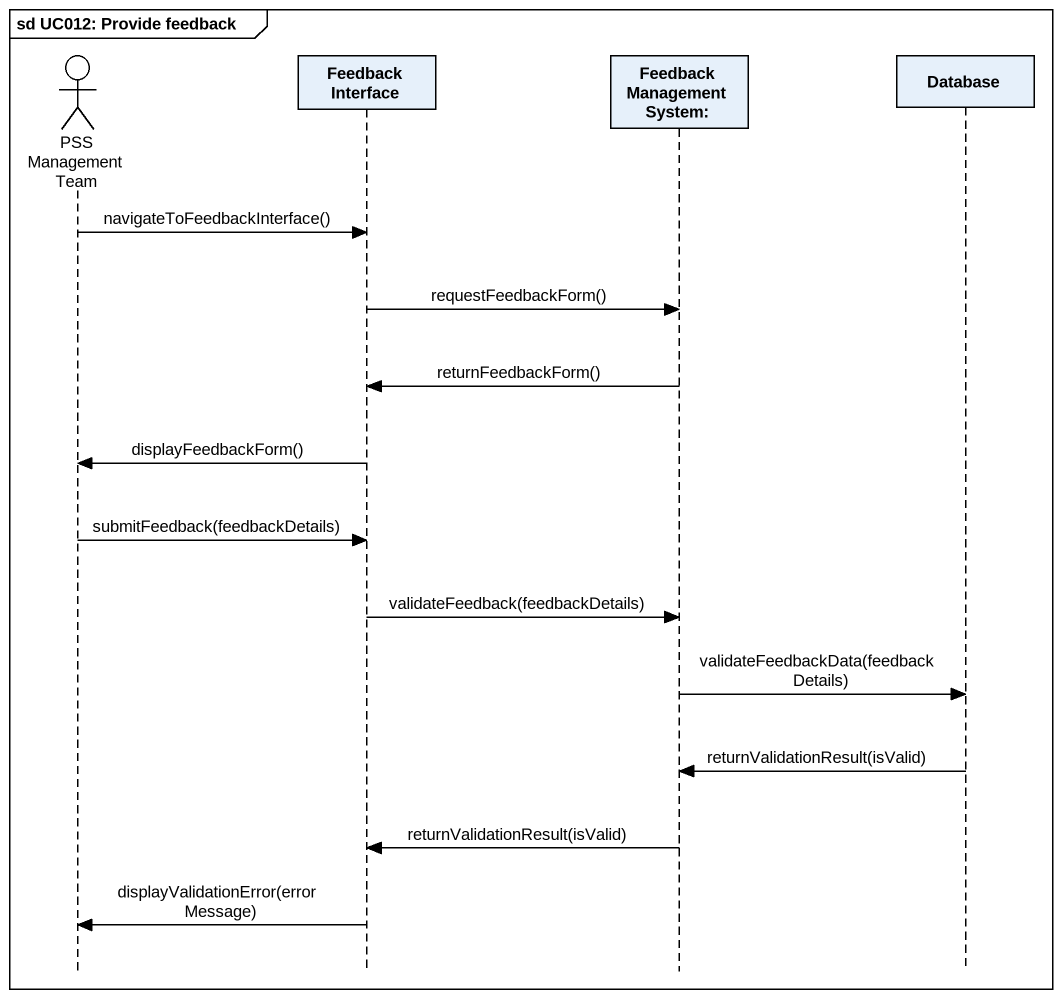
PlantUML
@startuml
mainframe sd UC012: Provide feedback
hide footbox
actor "PSS Management Team" as PSS_Management_Team
participant "Feedback Interface" as Feedback_Interface
participant "Feedback Management System:" as Feedback_Management_System
participant "Database" as Database_

PSS_Management_Team -> Feedback_Interface : navigateToFeedbackInterface()
Feedback_Interface -> Feedback_Management_System : requestFeedbackForm()
Feedback_Management_System -> Feedback_Interface : returnFeedbackForm()
Feedback_Interface -> PSS_Management_Team : displayFeedbackForm()
PSS_Management_Team -> Feedback_Interface : submitFeedback(feedbackDetails)
Feedback_Interface -> Feedback_Management_System : validateFeedback(feedbackDetails)
Feedback_Management_System -> Database_ : validateFeedbackData(feedbackDetails)
Database_ -> Feedback_Management_System : returnValidationResult(isValid)
Feedback_Management_System -> Feedback_Interface : returnValidationResult(isValid)
Feedback_Interface -> PSS_Management_Team : displayValidationError(errorMessage)
@enduml
